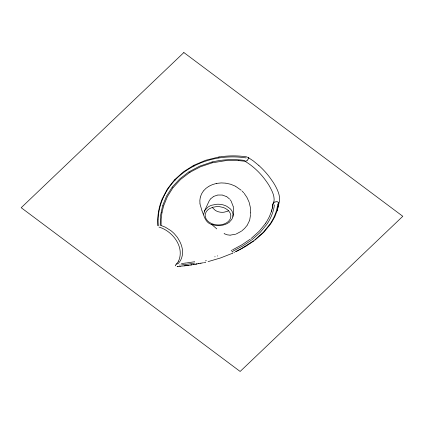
<?xml version="1.0" encoding="UTF-8"?>
<svg xmlns="http://www.w3.org/2000/svg" width="424" height="424" viewBox="0 0 424 424"><rect width="100%" height="100%" fill="white"/><g stroke="black" fill="none" stroke-linecap="round" stroke-linejoin="round"><path stroke-width="0.64" d="M250.706 212.514L250.33 207.288L249.148 202.386M250.701 212.694L250.653 213.977M158.088 219.855L158.205 225.796M158.099 219.584C158.565 205.2 164.671 191.224 174.471 180.746M248.279 158.369L248.22 158.772M250.621 214.549L249.662 220.183M277.725 204.018C276.978 211.057 274.211 217.772 270.305 223.633M274.381 204.903C273.613 211.74 270.83 218.387 267.056 223.994M278.653 203.69L277.354 210.087M272.918 204.458L272.934 204.172A2.088 1.754 -12.2 0 1 273.061 203.711L273.178 203.483M233.407 213.866L233.598 210.124L233.211 206.589M272.839 204.951L272.902 204.607L272.171 208.613M272.886 204.734L272.786 205.343M233.364 214.168L232.76 217.21M272.213 208.428L272.786 205.428M273.989 201.601C274.853 195.915 271.874 190.498 269.203 185.691A74.327 62.333 -12.2 0 0 266.426 181.504C260.776 173.421 253.504 166.362 245.035 161.268M161.942 212.747L163.6 205.916M161.952 212.7L161.178 219.017L161.094 225.314M232.946 216.457L233.014 214.184L232.299 211.777A13.913 11.671 -12.2 0 0 230.062 208.624L226.586 206.191A18.168 15.238 -12.2 0 0 216.887 204.236L211.677 205.221A13.329 11.178 -12.2 0 0 207.808 207.23L204.845 210.331L203.663 214.189M200.345 197.155L199.852 200.382L199.974 203.79M271.996 209.334L271.731 210.32M200.409 196.922L201.559 193.89L203.345 191.07M271.895 209.721L271.694 210.452M277.418 209.859L277.312 210.235L279.464 201.252A15.434 12.943 -12.2 0 0 279.644 199.428C279.67 194.499 277.444 189.645 275.038 185.336A85.59 71.783 -12.2 0 0 273.104 182.166L270.221 178.043A102.862 86.268 -12.2 0 0 258.884 165.535M277.259 210.405L274.773 216.844L271.111 223.294M162.546 205.963L160.521 215.684L160.208 225.584M271.546 210.967L271.339 211.64M162.625 205.698L166.558 196.058L172.197 187.169M271.508 211.099L271.296 211.772M163.616 205.857L167.438 196.519L172.886 187.874M248.151 159.011L247.897 159.594M269.425 216.553L271.254 211.894M249.566 220.485L247.245 225.165M232.681 217.454L231.838 219.277M162.185 198.898C158.735 207.267 157.15 216.696 157.839 225.658M162.164 198.951L167.385 188.966L174.476 179.877M204.432 211.152L209.08 201.087L210.415 199.063M269.277 216.876L266.765 221.519M273.173 203.494L273.098 203.626A1.945 1.632 -12.2 0 0 273.014 203.849M178.531 261.126C184.885 247.012 172.563 231.027 159 227.073M266.585 221.805L265.901 222.881M231.663 219.563L229.257 222.208M265.843 222.971L265.525 223.448M270.252 223.713L263.283 232.32L254.358 240.244M247.759 159.816L247.314 160.341M265.435 223.575L259.212 231.223L251.22 238.426M266.77 224.407L260.23 232.379L251.909 239.761M270.719 223.877L263.765 232.331L255.047 240.058M247.07 225.43L244.595 228.435L241.712 230.958M172.971 187.763L180.576 179.453L189.682 172.457M172.261 187.079L179.734 178.933L188.601 172.065M203.504 190.869L205.942 188.373L208.931 186.263M210.601 198.845L213.516 196.529M174.582 179.765L183.507 171.773L193.715 165.334M174.794 180.396L175.16 180.009M175.08 180.094C186.433 168.143 202.041 160.722 218.206 158.078M273.586 202.964L273.353 203.223A4.749 3.986 -12.2 0 0 273.925 201.601M177.868 263.823C182.569 259.456 183.544 252.307 181.716 246.371A36.316 30.459 -12.2 0 0 179.569 241.118L177.396 237.376L174.391 233.804A41.95 35.181 -12.2 0 0 170.766 230.587L165.334 227.174L161.099 225.52M175.928 264.459L176.559 263.834A14.384 12.063 -12.2 0 0 178.525 261.126M273.756 202.804L274.37 202.381M247.097 160.537L246.763 160.776M229.018 222.393C225.393 225.319 217.978 226.676 212.758 224.725C205.502 223.464 204.41 216.579 202.094 211.099M250.399 239.057L242.024 244.743L232.606 249.826M251.421 240.138L242.608 246.063L232.569 251.384M253.669 240.768L241.431 248.628M254.135 240.753L245.644 246.445L236.11 251.586M241.24 231.297L236.232 233.979M188.807 171.932L199.646 166.16L211.618 162.122M189.618 172.499L190.01 172.245M190.037 172.229L200.568 166.727L212.138 162.864M209.175 186.125L212.657 184.525L216.441 183.459M241.208 248.75L236.115 251.379M246.508 160.924L245.931 161.157M213.776 196.381L217.507 195.093M193.731 165.328L205.64 160.277L218.249 157.134M193.842 166.102L194.118 165.959M176.379 264.152L177.449 263.845M235.887 251.49L235.304 251.771M231.833 250.197L231.16 250.51M232.341 251.49L231.891 251.702M234.7 252.259L234.339 252.423M232.469 253.086L233.126 252.789M232.426 253.298L220.581 257.935L208.073 261.64M274.842 202.142L275.351 201.951M235.686 234.181L230.184 235.156M212.488 207.336L209.202 208.873A9.089 7.621 -12.2 0 0 205.152 215.774L205.884 218.44L207.246 220.491A13.133 11.019 -12.2 0 0 209.239 222.25L211.21 223.384A16.154 13.547 -12.2 0 0 216.452 224.837L217.072 224.9A14.967 12.556 -12.2 0 0 221.413 224.694C224.667 224.111 228.038 222.579 229.797 219.643A9.487 7.955 -12.2 0 0 230.736 217.141C231.419 213.5 228.706 210.198 225.653 208.587A15.873 13.314 -12.2 0 0 222.812 207.363L219.659 206.695A15.858 13.298 -12.2 0 0 216.388 206.626L212.488 207.336A9.98 8.369 -12.2 0 0 213.097 208.332L215.334 210.389A12.153 10.192 -12.2 0 0 223.962 212.217L227.291 211.343A10.012 8.401 -12.2 0 0 228.499 210.728M217.666 255.879L217.305 256.001M215.132 256.706L214.772 256.822M211.878 162.058L212.207 161.973M206.34 260.601L205.566 260.792M275.621 201.877L276.167 201.776M212.477 162.779L225.52 160.669L238.839 160.606M212.106 162C222.849 159.371 234.101 158.915 245.04 160.505M205.402 262.154L205.137 262.218M205.285 262.318L205.02 262.382M204.479 262.504L204.209 262.567M203.536 262.721L188.595 265.398M200.981 263.14L200.716 263.193M245.671 161.221L245.279 161.268M216.478 183.454L216.77 183.396M198.967 263.548L198.697 263.601M196.948 263.935L196.678 263.982M196.407 264.03L196.137 264.083M217.072 183.343L221.275 182.924L225.536 183.142M194.68 261.703L193.386 261.926M194.648 263.081L192.549 263.437M195.188 264.247L194.918 264.295M218.27 157.134L219.33 156.959M192.872 262.011L187.143 262.859M193.429 264.544L193.159 264.592M218.487 158.03C227.651 156.551 237.043 156.52 246.217 157.945M217.814 195.04L222.176 195.035M192.024 263.521L187.265 264.221M219.404 156.949C228.494 155.523 237.8 155.513 246.895 156.907M191.664 264.825L191.394 264.868M191.118 264.91L190.848 264.952M188.388 265.297L188.113 265.334M188.044 265.472L177.094 266.579M187.837 265.371L187.567 265.408M186.735 264.29L184.869 264.518M186.618 262.928L184.249 263.214M186.878 265.498L186.602 265.53M185.913 265.615L185.638 265.652M185.362 265.684L185.087 265.716M184.334 264.581L181.79 264.862M184.398 265.795L184.122 265.827M183.719 263.272L182.135 263.442M181.737 263.479L181.472 263.505M181.117 264.926L180.847 264.952M179.765 265.053L179.495 265.079M180.227 266.214L179.946 266.24M177.985 266.404L177.423 266.447M276.448 201.75L277.264 201.798M229.93 235.156L227.248 234.822L224.815 233.931M238.68 160.595L244.749 161.231M225.859 183.184L230.72 184.27L235.267 186.141M222.483 195.088L226.723 196.699M277.519 201.861L277.534 201.866A2.136 1.791 -12.2 0 1 277.974 202.057M224.635 233.841L224.1 233.571M235.532 186.284L241.245 190.281M247.759 157.209L253.245 160.871L258.9 165.524M226.983 196.858L229.585 199.068M216.791 228.891L211.581 224.354M242.136 191.107L243.699 192.772M244.15 193.307L246.964 197.436L248.994 201.935M230.179 199.778L230.91 200.796M231.144 201.172L233.152 206.318M201.994 210.871L200.006 204.029M248.284 158.147L248.263 157.961A1.754 1.473 -12.2 0 0 248.215 157.765M175.541 265.837A1.362 1.139 -12.2 0 1 175.446 265.445M175.462 265.244A1.484 1.246 -12.2 0 1 175.589 264.889M247.918 157.32A1.24 1.039 -12.2 0 1 248.045 157.447M278.165 202.19A1.823 1.532 -12.2 0 1 278.329 202.343M278.573 202.688A1.712 1.436 -12.2 0 1 278.701 203.239M183.862 52.544L21.2 207.707L240.138 371.456L402.8 216.293L183.862 52.544"/></g></svg>
